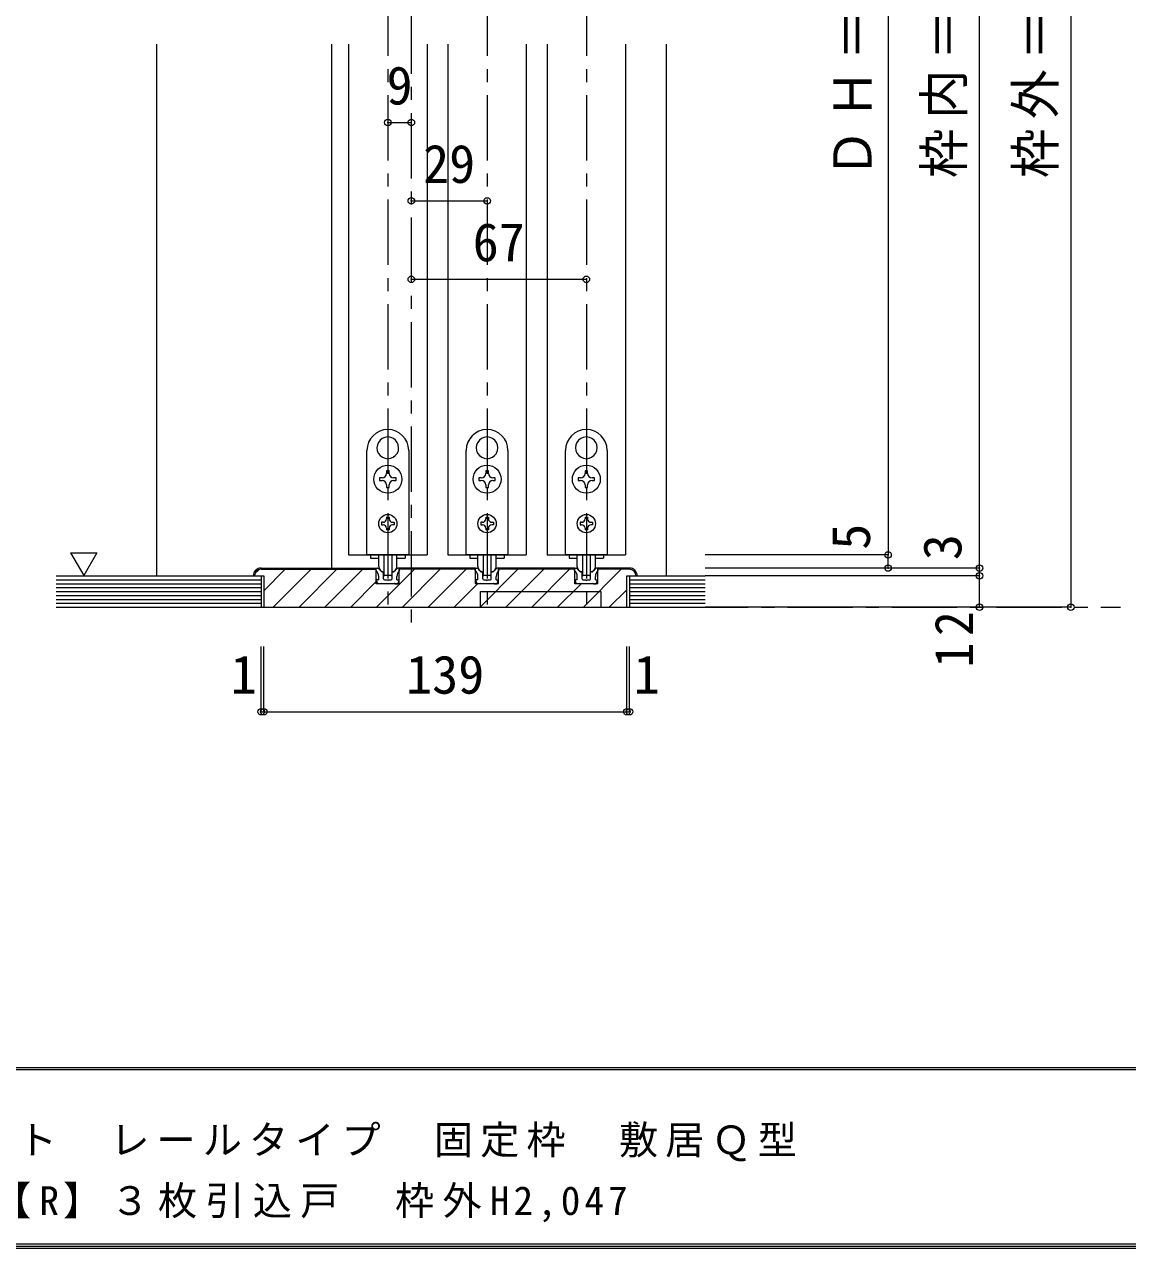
# Model space of a CAD drawing. Units: millimetres at full size, sheet at 1:5. Extents: x -957 to 993, y -689 to 708.
# Drawn here: x -535.9 to -113.6, y -689.1 to -220.5 of the extents above; entities that cross this region are included whole.
import ezdxf
from ezdxf.enums import TextEntityAlignment as Align

# ---------------------------------------------------------------- set-up
doc = ezdxf.new("R2010")
doc.units = ezdxf.units.MM
doc.header["$LTSCALE"] = 5
doc.header["$PDMODE"] = 32
doc.header["$PDSIZE"] = 2.5
doc.linetypes.add('CHAIN1', pattern=[8, 5, -1, 1, -1])
doc.layers.add('0-B_寸法', color=7, linetype='Continuous', lineweight=9)
doc.layers.add('F-1_枠', color=6, linetype='Continuous', lineweight=9)
doc.styles.add('ＭＳ ゴシック', font='')
doc.styles.get('ＭＳ ゴシック').set_extended_font_data('MS Gothic')

msp = doc.modelspace()

# ---------------------------------------------------------------- linework, layer by layer
at = {"layer": '0-B_寸法', "linetype": 'CHAIN1'}
for p, q in [((-387.815, 65.558), (-387.815, -453.593)), ((-396.815, -7.593), (-396.815, -443.593)), ((-358.815, -7.593), (-358.815, -443.593)), ((-320.815, -7.593), (-320.815, -443.593)), ((-523.815, -443.593), (-116.315, -443.593))]:
    msp.add_line(p, q, dxfattribs=at)
at = {"layer": '0-B_寸法'}
for p, q in [((-170.315, -428.593), (-170.315, 6.407)), ((-135.315, 6.407), (-135.315, -443.593)), ((-485.315, -228.094), (-485.315, -431.594)), ((-418.315, -228.094), (-418.315, -428.593)), ((-411.815, -228.094), (-411.815, -423.593)), ((-381.815, -228.094), (-381.815, -423.593)), ((-373.815, -228.094), (-373.815, -423.593)), ((-343.815, -228.094), (-343.815, -423.593)), ((-335.815, -228.094), (-335.815, -423.593)), ((-305.815, -228.094), (-305.815, -423.593)), ((-290.315, -228.094), (-290.315, -431.594)), ((-396.913, -378.445), (-396.815, -378.543)), ((-396.716, -378.445), (-396.815, -378.543)), ((-358.913, -378.445), (-358.815, -378.543)), ((-358.716, -378.445), (-358.815, -378.543)), ((-320.913, -378.445), (-320.815, -378.543)), ((-320.716, -378.445), (-320.815, -378.543)), ((-404.815, -423.593), (-404.815, -383.593)), ((-388.815, -383.593), (-388.815, -423.593)), ((-366.815, -423.593), (-366.815, -383.593)), ((-350.815, -383.593), (-350.815, -423.593)), ((-328.815, -423.593), (-328.815, -383.593)), ((-312.815, -383.593), (-312.815, -423.593)), ((-400.457, -384.582), (-400.322, -384.618)), ((-400.358, -384.753), (-400.322, -384.618)), ((-393.172, -384.582), (-393.307, -384.618)), ((-393.271, -384.753), (-393.307, -384.618)), ((-362.457, -384.582), (-362.322, -384.618)), ((-362.358, -384.753), (-362.322, -384.618)), ((-355.172, -384.582), (-355.307, -384.618)), ((-355.271, -384.753), (-355.307, -384.618)), ((-324.457, -384.582), (-324.322, -384.618)), ((-324.358, -384.753), (-324.322, -384.618)), ((-317.172, -384.582), (-317.307, -384.618)), ((-317.271, -384.753), (-317.307, -384.618)), ((-397.315, -391.443), (-397.315, -392.393)), ((-396.315, -391.443), (-397.315, -391.443)), ((-396.315, -392.393), (-396.315, -391.443)), ((-359.315, -391.443), (-359.315, -392.393)), ((-358.315, -391.443), (-359.315, -391.443)), ((-358.315, -392.393), (-358.315, -391.443)), ((-321.315, -391.443), (-321.315, -392.393)), ((-320.315, -391.443), (-321.315, -391.443)), ((-320.315, -392.393), (-320.315, -391.443)), ((-399.015, -394.093), (-399.965, -394.093)), ((-399.965, -394.093), (-399.965, -395.093)), ((-399.965, -395.093), (-399.015, -395.093)), ((-396.315, -397.743), (-396.315, -396.793)), ((-393.665, -394.093), (-394.615, -394.093)), ((-394.615, -395.093), (-393.665, -395.093)), ((-393.665, -395.093), (-393.665, -394.093)), ((-361.015, -394.093), (-361.965, -394.093)), ((-361.965, -394.093), (-361.965, -395.093)), ((-361.965, -395.093), (-361.015, -395.093)), ((-358.315, -397.743), (-358.315, -396.793)), ((-355.665, -394.093), (-356.615, -394.093)), ((-356.615, -395.093), (-355.665, -395.093)), ((-355.665, -395.093), (-355.665, -394.093)), ((-323.015, -394.093), (-323.965, -394.093)), ((-323.965, -394.093), (-323.965, -395.093)), ((-323.965, -395.093), (-323.015, -395.093)), ((-320.315, -397.743), (-320.315, -396.793)), ((-317.665, -394.093), (-318.615, -394.093)), ((-318.615, -395.093), (-317.665, -395.093)), ((-317.665, -395.093), (-317.665, -394.093)), ((-398.615, -411.093), (-399.215, -411.093)), ((-399.215, -411.093), (-399.215, -412.093)), ((-399.215, -412.093), (-398.615, -412.093)), ((-397.315, -409.193), (-396.315, -409.193)), ((-397.315, -409.193), (-397.315, -409.793)), ((-396.315, -409.193), (-396.315, -409.793)), ((-395.015, -411.093), (-394.415, -411.093)), ((-360.615, -411.093), (-361.215, -411.093)), ((-361.215, -411.093), (-361.215, -412.093)), ((-361.215, -412.093), (-360.615, -412.093)), ((-359.315, -409.193), (-358.315, -409.193)), ((-359.315, -409.193), (-359.315, -409.793)), ((-358.315, -409.193), (-358.315, -409.793)), ((-357.015, -411.093), (-356.415, -411.093)), ((-322.615, -411.093), (-323.215, -411.093)), ((-323.215, -411.093), (-323.215, -412.093)), ((-323.215, -412.093), (-322.615, -412.093)), ((-321.315, -409.193), (-320.315, -409.193)), ((-321.315, -409.193), (-321.315, -409.793)), ((-320.315, -409.193), (-320.315, -409.793)), ((-319.015, -411.093), (-318.415, -411.093)), ((-397.315, -413.393), (-397.315, -413.993)), ((-396.315, -413.993), (-397.315, -413.993)), ((-396.315, -413.393), (-396.315, -413.993)), ((-359.315, -413.393), (-359.315, -413.993)), ((-358.315, -413.993), (-359.315, -413.993)), ((-358.315, -413.393), (-358.315, -413.993)), ((-321.315, -413.393), (-321.315, -413.993)), ((-320.315, -413.993), (-321.315, -413.993)), ((-320.315, -413.393), (-320.315, -413.993)), ((-518.25, -422.78), (-508.25, -422.78)), ((-518.25, -422.78), (-513.25, -431.44)), ((-508.25, -422.78), (-513.25, -431.44)), ((-411.815, -423.593), (-381.815, -423.593)), ((-388.815, -423.593), (-404.815, -423.593)), ((-403.415, -423.593), (-403.415, -424.793)), ((-403.415, -424.793), (-400.282, -424.793)), ((-400.315, -428.015), (-400.315, -423.593)), ((-398.315, -423.593), (-398.315, -431.215)), ((-395.315, -423.593), (-395.315, -431.215)), ((-393.347, -424.793), (-390.215, -424.793)), ((-393.315, -428.015), (-393.315, -423.593)), ((-390.215, -423.593), (-390.215, -424.793)), ((-373.815, -423.593), (-343.815, -423.593)), ((-350.815, -423.593), (-366.815, -423.593)), ((-365.415, -423.593), (-365.415, -424.793)), ((-365.415, -424.793), (-362.282, -424.793)), ((-362.315, -428.015), (-362.315, -423.593)), ((-360.315, -423.593), (-360.315, -431.215)), ((-357.315, -423.593), (-357.315, -431.215)), ((-355.347, -424.793), (-352.215, -424.793)), ((-355.315, -428.015), (-355.315, -423.593)), ((-352.215, -423.593), (-352.215, -424.793)), ((-335.815, -423.593), (-305.815, -423.593)), ((-312.815, -423.593), (-328.815, -423.593)), ((-327.415, -423.593), (-327.415, -424.793)), ((-327.415, -424.793), (-324.282, -424.793)), ((-324.315, -428.015), (-324.315, -423.593)), ((-322.315, -423.593), (-322.315, -431.215)), ((-319.315, -423.593), (-319.315, -431.215)), ((-317.347, -424.793), (-314.215, -424.793)), ((-317.315, -428.015), (-317.315, -423.593)), ((-314.215, -423.593), (-314.215, -424.793)), ((-205.315, -428.594), (-205.315, -423.594)), ((-446.163, -429.242), (-447.666, -430.745)), ((-445.315, -428.593), (-401.215, -428.593)), ((-445.315, -429.093), (-401.215, -429.093)), ((-436.115, -429.093), (-444.315, -437.293)), ((-426.215, -429.093), (-440.716, -443.593)), ((-416.316, -429.093), (-430.816, -443.593)), ((-406.417, -429.093), (-420.917, -443.593)), ((-401.315, -428.593), (-400.772, -428.593)), ((-401.315, -429.593), (-401.315, -428.593)), ((-386.618, -429.093), (-401.118, -443.593)), ((-399.153, -430.006), (-400.418, -428.74)), ((-398.94, -430.093), (-398.615, -430.093)), ((-398.415, -432.793), (-398.415, -430.293)), ((-395.215, -432.793), (-395.215, -430.293)), ((-394.689, -430.093), (-395.015, -430.093)), ((-394.477, -430.006), (-393.211, -428.74)), ((-392.415, -434.593), (-392.415, -428.593)), ((-363.215, -428.593), (-392.415, -428.593)), ((-363.215, -429.093), (-392.415, -429.093)), ((-376.718, -429.093), (-391.218, -443.593)), ((-366.819, -429.093), (-381.319, -443.593)), ((-363.315, -428.593), (-362.772, -428.593)), ((-363.315, -429.593), (-363.315, -428.593)), ((-363.215, -434.593), (-363.215, -428.593)), ((-361.153, -430.006), (-362.418, -428.74)), ((-347.02, -429.093), (-361.52, -443.593)), ((-360.94, -430.093), (-360.615, -430.093)), ((-360.415, -432.793), (-360.415, -430.293)), ((-357.215, -432.793), (-357.215, -430.293)), ((-356.689, -430.093), (-357.015, -430.093)), ((-356.477, -430.006), (-355.211, -428.74)), ((-354.415, -434.593), (-354.415, -428.593)), ((-325.215, -428.593), (-354.415, -428.593)), ((-325.215, -429.093), (-354.415, -429.093)), ((-337.12, -429.093), (-351.62, -443.593)), ((-327.221, -429.093), (-341.721, -443.593)), ((-325.315, -428.593), (-324.772, -428.593)), ((-325.315, -429.593), (-325.315, -428.593)), ((-325.215, -434.593), (-325.215, -428.593)), ((-323.153, -430.006), (-324.418, -428.74)), ((-322.94, -430.093), (-322.615, -430.093)), ((-322.415, -432.793), (-322.415, -430.293)), ((-307.422, -429.093), (-321.922, -443.593)), ((-319.215, -432.793), (-319.215, -430.293)), ((-318.689, -430.093), (-319.015, -430.093)), ((-318.477, -430.006), (-317.211, -428.74)), ((-316.415, -434.593), (-316.415, -428.593)), ((-304.315, -428.593), (-316.415, -428.593)), ((-304.315, -429.093), (-316.415, -429.093)), ((-170.315, -428.593), (-275.315, -428.593)), ((-205.315, -428.594), (-275.315, -428.594)), ((-170.315, -431.593), (-170.315, -428.593)), ((-523.815, -431.594), (-445.315, -431.594)), ((-523.815, -433.094), (-445.315, -433.094)), ((-523.815, -434.594), (-445.315, -434.594)), ((-448.315, -431.593), (-444.315, -431.593)), ((-445.315, -431.594), (-445.315, -443.593)), ((-444.315, -431.593), (-444.315, -443.593)), ((-401.215, -433.791), (-411.017, -443.593)), ((-400.615, -434.593), (-401.101, -433.367)), ((-400.315, -433.093), (-400.915, -433.093)), ((-399.515, -434.593), (-400.615, -434.593)), ((-400.315, -433.093), (-400.315, -431.829)), ((-399.515, -434.593), (-399.315, -434.393)), ((-399.315, -434.393), (-399.115, -434.593)), ((-394.515, -434.593), (-399.115, -434.593)), ((-395.615, -431.515), (-398.015, -431.515)), ((-396.815, -433.393), (-396.515, -433.093)), ((-396.515, -433.093), (-395.515, -433.093)), ((-394.315, -434.393), (-394.515, -434.593)), ((-394.115, -434.593), (-394.315, -434.393)), ((-394.115, -434.593), (-393.015, -434.593)), ((-393.315, -433.093), (-393.315, -431.829)), ((-393.315, -433.093), (-392.715, -433.093)), ((-393.015, -434.593), (-392.529, -433.367)), ((-362.419, -434.593), (-371.419, -443.593)), ((-354.415, -434.593), (-363.215, -434.593)), ((-362.615, -434.593), (-363.101, -433.367)), ((-362.315, -433.093), (-362.915, -433.093)), ((-361.515, -434.593), (-362.615, -434.593)), ((-362.315, -433.093), (-362.315, -431.829)), ((-361.515, -434.593), (-361.315, -434.393)), ((-361.315, -434.393), (-361.115, -434.593)), ((-356.515, -434.593), (-361.115, -434.593)), ((-357.615, -431.515), (-360.015, -431.515)), ((-358.815, -433.393), (-358.515, -433.093)), ((-358.515, -433.093), (-357.515, -433.093)), ((-356.315, -434.393), (-356.515, -434.593)), ((-356.115, -434.593), (-356.315, -434.393)), ((-356.115, -434.593), (-355.015, -434.593)), ((-355.315, -433.093), (-355.315, -431.829)), ((-355.315, -433.093), (-354.715, -433.093)), ((-355.015, -434.593), (-354.529, -433.367)), ((-322.821, -434.593), (-331.821, -443.593)), ((-316.415, -434.593), (-325.215, -434.593)), ((-324.615, -434.593), (-325.101, -433.367)), ((-324.315, -433.093), (-324.915, -433.093)), ((-323.515, -434.593), (-324.615, -434.593)), ((-324.315, -433.093), (-324.315, -431.829)), ((-323.515, -434.593), (-323.315, -434.393)), ((-323.315, -434.393), (-323.115, -434.593)), ((-318.515, -434.593), (-323.115, -434.593)), ((-319.615, -431.515), (-322.015, -431.515)), ((-320.815, -433.393), (-320.515, -433.093)), ((-320.515, -433.093), (-319.515, -433.093)), ((-318.315, -434.393), (-318.515, -434.593)), ((-318.115, -434.593), (-318.315, -434.393)), ((-318.115, -434.593), (-317.015, -434.593)), ((-317.315, -433.093), (-317.315, -431.829)), ((-317.315, -433.093), (-316.715, -433.093)), ((-317.015, -434.593), (-316.529, -433.367)), ((-304.315, -431.594), (-304.315, -443.593)), ((-304.315, -431.594), (-275.315, -431.594)), ((-304.315, -433.094), (-275.315, -433.094)), ((-304.315, -434.594), (-275.315, -434.594)), ((-170.315, -431.593), (-275.315, -431.593)), ((-170.315, -443.593), (-170.315, -431.593)), ((-523.815, -436.094), (-445.315, -436.094)), ((-523.815, -437.594), (-445.315, -437.594)), ((-523.815, -439.094), (-445.315, -439.094)), ((-305.315, -436.886), (-312.022, -443.593)), ((-304.315, -436.094), (-275.315, -436.094)), ((-304.315, -437.594), (-275.315, -437.594)), ((-304.315, -439.094), (-275.315, -439.094)), ((-523.815, -440.594), (-445.315, -440.594)), ((-523.815, -442.094), (-445.315, -442.094)), ((-523.815, -443.594), (-275.315, -443.594)), ((-304.315, -440.594), (-275.315, -440.594)), ((-304.315, -442.094), (-275.315, -442.094)), ((-135.315, -443.593), (-275.315, -443.593))]:
    msp.add_line(p, q, dxfattribs=at)
at = {"layer": '0-B_寸法', "color": 4}
for p, q in [((-396.815, -258.094), (-387.815, -258.094)), ((-387.815, -288.094), (-358.815, -288.094)), ((-387.815, -318.094), (-320.815, -318.094)), ((-445.315, -483.593), (-445.315, -458.593)), ((-444.315, -483.593), (-444.315, -458.593)), ((-305.315, -483.593), (-305.315, -458.593)), ((-304.315, -483.593), (-304.315, -458.593)), ((-445.315, -483.593), (-444.315, -483.593)), ((-444.315, -483.593), (-305.315, -483.593)), ((-305.315, -483.593), (-304.315, -483.593))]:
    msp.add_line(p, q, dxfattribs=at)
at = {"layer": '0-B_寸法'}
for points in [[(-205.315, -23.593), (-205.315, -423.594), (-275.315, -423.594)], [(-397.315, -396.793), (-397.315, -397.743), (-396.315, -397.743)], [(-359.315, -396.793), (-359.315, -397.743), (-358.315, -397.743)], [(-321.315, -396.793), (-321.315, -397.743), (-320.315, -397.743)], [(-394.415, -411.093), (-394.415, -412.093), (-395.015, -412.093)], [(-356.415, -411.093), (-356.415, -412.093), (-357.015, -412.093)], [(-318.415, -411.093), (-318.415, -412.093), (-319.015, -412.093)], [(-392.415, -434.593), (-401.215, -434.593), (-401.215, -428.593)], [(-392.315, -429.593), (-392.315, -428.593), (-392.858, -428.593)], [(-354.315, -429.593), (-354.315, -428.593), (-354.858, -428.593)], [(-316.315, -429.593), (-316.315, -428.593), (-316.858, -428.593)], [(-445.315, -443.593), (-305.315, -443.593), (-305.315, -431.593), (-301.315, -431.593)], [(-398.115, -433.093), (-397.115, -433.093), (-396.815, -433.393)], [(-360.115, -433.093), (-359.115, -433.093), (-358.815, -433.393)], [(-322.115, -433.093), (-321.115, -433.093), (-320.815, -433.393)], [(-361.315, -443.593), (-361.315, -437.593), (-315.315, -437.593), (-315.315, -443.593)]]:
    msp.add_lwpolyline(points, dxfattribs=at)
for centre, radius in [((-396.815, -394.593), 5.35), ((-358.815, -394.593), 5.35), ((-320.815, -394.593), 5.35), ((-396.815, -411.593), 3.5), ((-358.815, -411.593), 3.5), ((-320.815, -411.593), 3.5)]:
    msp.add_circle(centre, radius, dxfattribs=at)
for centre, radius, start, end in [((-396.815, -383.593), 8, 0, 180), ((-396.815, -382.593), 4.15, 91.3645, 208.6355), ((-396.815, -382.593), 4.15, 331.3645, 88.6355), ((-358.815, -383.593), 8, 0, 180), ((-358.815, -382.593), 4.15, 91.3645, 208.6355), ((-358.815, -382.593), 4.15, 331.3645, 88.6355), ((-320.815, -383.593), 8, 0, 180), ((-320.815, -382.593), 4.15, 91.3645, 208.6355), ((-320.815, -382.593), 4.15, 331.3645, 88.6355), ((-396.815, -382.593), 4.15, 211.3645, 328.6355), ((-358.815, -382.593), 4.15, 211.3645, 328.6355), ((-320.815, -382.593), 4.15, 211.3645, 328.6355), ((-399.015, -392.393), 1.7, 270, 0), ((-394.615, -392.393), 1.7, 180, 270), ((-361.015, -392.393), 1.7, 270, 0), ((-356.615, -392.393), 1.7, 180, 270), ((-323.015, -392.393), 1.7, 270, 0), ((-318.615, -392.393), 1.7, 180, 270), ((-399.015, -396.793), 1.7, 0, 90), ((-394.615, -396.793), 1.7, 90, 180), ((-361.015, -396.793), 1.7, 0, 90), ((-356.615, -396.793), 1.7, 90, 180), ((-323.015, -396.793), 1.7, 0, 90), ((-318.615, -396.793), 1.7, 90, 180), ((-398.615, -409.793), 1.3, 270, 0), ((-398.615, -413.393), 1.3, 0, 90), ((-395.015, -409.793), 1.3, 180, 270), ((-395.015, -413.393), 1.3, 90, 180), ((-360.615, -409.793), 1.3, 270, 0), ((-360.615, -413.393), 1.3, 0, 90), ((-357.015, -409.793), 1.3, 180, 270), ((-357.015, -413.393), 1.3, 90, 180), ((-322.615, -409.793), 1.3, 270, 0), ((-322.615, -413.393), 1.3, 0, 90), ((-319.015, -409.793), 1.3, 180, 270), ((-319.015, -413.393), 1.3, 90, 180), ((-445.315, -431.593), 3, 90, 180), ((-445.315, -431.593), 2.5, 90, 180), ((-403.315, -431.829), 3, 0, 48.19), ((-400.772, -429.093), 0.5, 45, 90), ((-398.315, -428.015), 2, 180, 264.78409), ((-398.94, -429.793), 0.3, 225, 270), ((-398.615, -430.293), 0.2, 0, 90), ((-398.515, -430.206), 0.2, 0, 84.78409), ((-395.115, -430.206), 0.2, 95.21591, 180), ((-395.015, -430.293), 0.2, 90, 180), ((-395.315, -428.015), 2, 275.21591, 0), ((-394.689, -429.793), 0.3, 270, 315), ((-390.315, -431.829), 3, 131.81, 180), ((-392.858, -429.093), 0.5, 90, 135), ((-365.315, -431.829), 3, 0, 48.19), ((-362.772, -429.093), 0.5, 45, 90), ((-360.315, -428.015), 2, 180, 264.78409), ((-360.94, -429.793), 0.3, 225, 270), ((-360.615, -430.293), 0.2, 0, 90), ((-360.515, -430.206), 0.2, 0, 84.78409), ((-357.115, -430.206), 0.2, 95.21591, 180), ((-357.015, -430.293), 0.2, 90, 180), ((-357.315, -428.015), 2, 275.21591, 0), ((-356.689, -429.793), 0.3, 270, 315), ((-352.315, -431.829), 3, 131.81, 180), ((-354.858, -429.093), 0.5, 90, 135), ((-327.315, -431.829), 3, 0, 48.19), ((-324.772, -429.093), 0.5, 45, 90), ((-322.315, -428.015), 2, 180, 264.78409), ((-322.94, -429.793), 0.3, 225, 270), ((-322.615, -430.293), 0.2, 0, 90), ((-322.515, -430.206), 0.2, 0, 84.78409), ((-319.115, -430.206), 0.2, 95.21591, 180), ((-319.015, -430.293), 0.2, 90, 180), ((-319.315, -428.015), 2, 275.21591, 0), ((-318.689, -429.793), 0.3, 270, 315), ((-314.315, -431.829), 3, 131.81, 180), ((-316.858, -429.093), 0.5, 90, 135), ((-304.315, -431.593), 3, 0, 90), ((-304.315, -431.593), 2.5, 0, 90), ((-400.915, -433.293), 0.2, 90, 201.616), ((-398.115, -432.793), 0.3, 180, 270), ((-398.015, -431.215), 0.3, 180, 270), ((-395.615, -431.215), 0.3, 270, 0), ((-395.515, -432.793), 0.3, 270, 0), ((-392.715, -433.293), 0.2, 338.384, 90), ((-362.915, -433.293), 0.2, 90, 201.616), ((-360.115, -432.793), 0.3, 180, 270), ((-360.015, -431.215), 0.3, 180, 270), ((-357.615, -431.215), 0.3, 270, 0), ((-357.515, -432.793), 0.3, 270, 0), ((-354.715, -433.293), 0.2, 338.384, 90), ((-324.915, -433.293), 0.2, 90, 201.616), ((-322.115, -432.793), 0.3, 180, 270), ((-322.015, -431.215), 0.3, 180, 270), ((-319.615, -431.215), 0.3, 270, 0), ((-319.515, -432.793), 0.3, 270, 0), ((-316.715, -433.293), 0.2, 338.384, 90)]:
    msp.add_arc(centre, radius, start, end, dxfattribs=at)
for p in [(-396.815, -258.094), (-387.815, -258.094), (-387.815, -288.094), (-358.815, -288.094), (-387.815, -318.094), (-320.815, -318.094), (-205.315, -423.594), (-205.315, -428.594), (-170.315, -428.593), (-170.315, -431.593), (-170.315, -443.593), (-135.315, -443.593), (-445.315, -483.593), (-444.315, -483.593), (-305.315, -483.593), (-304.315, -483.593)]:
    msp.add_point(p, dxfattribs=at)
at = {"layer": 'F-1_枠'}
for p, q in [((992.782, -619.898), (-957.218, -619.898)), ((992.782, -620.731), (-957.218, -620.731)), ((992.782, -687.398), (-957.218, -687.398)), ((992.782, -688.231), (-957.218, -688.231)), ((992.782, -689.065), (-957.218, -689.065))]:
    msp.add_line(p, q, dxfattribs=at)

# ---------------------------------------------------------------- texts
at = {"layer": '0-B_寸法', "style": 'ＭＳ ゴシック'}
for s, p in [('9', (-397.315, -255.594)), ('29', (-383.315, -285.594)), ('67', (-364.315, -315.594)), ('1', (-456.985, -481.093)), ('139', (-389.815, -481.093)), ('1', (-302.657, -481.093))]:
    msp.add_text(s, height=14.66, dxfattribs=at).set_placement(p, align=Align.BOTTOM_LEFT)
for s, p in [('5', (-207.815, -421.594)), ('3', (-172.815, -425.593))]:
    msp.add_text(s, height=14.66, rotation=90, dxfattribs=at).set_placement(p, align=Align.BOTTOM_LEFT)
at = {"layer": '0-B_寸法', "char_height": 14.66, "attachment_point": 7, "rotation": 90, "style": 'ＭＳ ゴシック'}
for s, insert in [('\\T1.19;\\W0.95;ＤＨ＝2,348', (-207.815, -279.344)), ('\\T1.19;\\W0.95;枠内＝2,367', (-172.815, -279.344)), ('\\T1.19;\\W0.95;枠外＝2,412', (-137.815, -279.344)), ('\\T1.27;\\W0.95;12', (-172.815, -466.637))]:
    msp.add_mtext(s, dxfattribs=dict(at, insert=insert))
at = {"layer": '0-B_寸法', "char_height": 11, "attachment_point": 7, "style": 'ＭＳ ゴシック'}
for s, insert in [('\\T1.18;ドレタス\u3000H24Ｌ字開口納まり枠セット\u3000レールタイプ\u3000固定枠\u3000敷居Ｑ型', (-830.551, -655.731)), ('\\T1.21;【L】片引戸（155巾）＋【R】３枚引込戸\u3000枠外H2,047', (-747.964, -679.065))]:
    msp.add_mtext(s, dxfattribs=dict(at, insert=insert))

doc.saveas('drawing.dxf')
